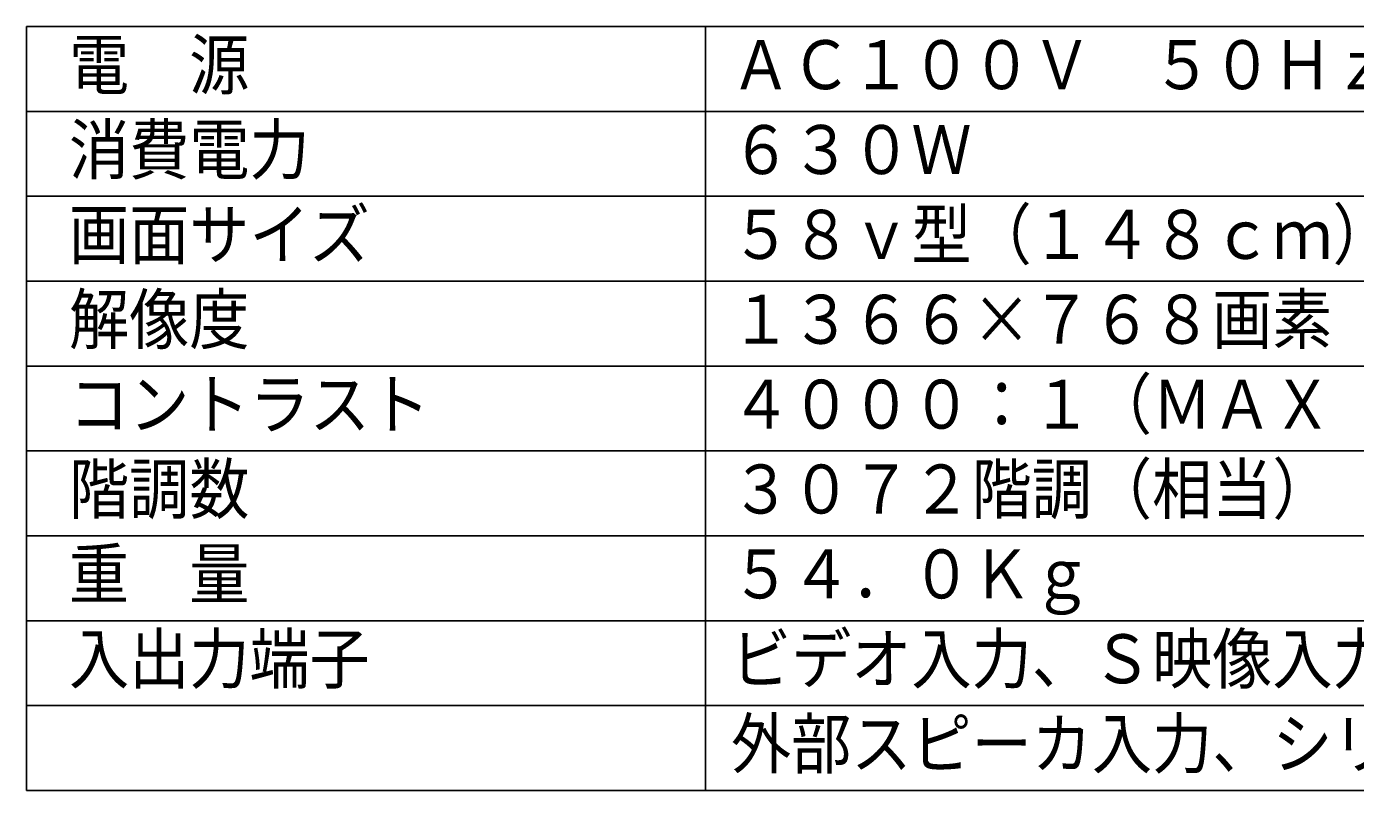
# Model space of a CAD drawing. Units: millimetres, scale not verified. Extents: x -63 to 63, y -57 to 57.
# Drawn here: x -62.5 to 15.8, y -56.5 to -11.5 of the extents above; entities that cross this region are included whole.
import ezdxf
from ezdxf.enums import TextEntityAlignment as Align

# ---------------------------------------------------------------- set-up
doc = ezdxf.new("R2010")
doc.units = ezdxf.units.MM
doc.header["$LTSCALE"] = 0.190236
doc.layers.add('0-1_MOJI1', color=2, linetype='Continuous')
doc.layers.add('0-2_WAKU', color=1, linetype='Continuous')
doc.styles.add('ＭＳ ゴシック', font='')
doc.styles.get('ＭＳ ゴシック').set_extended_font_data('MS Gothic')

msp = doc.modelspace()

# ---------------------------------------------------------------- linework, layer by layer
at = {"layer": '0-2_WAKU', "color": 4}
for p, q in [((-62.5001, -11.5), (62.5001, -11.5)), ((-62.5001, -11.5), (-62.5001, -56.5001)), ((-22.5, -11.5), (-22.5, -56.5001)), ((62.5001, -56.5001), (-62.5001, -56.5001))]:
    msp.add_line(p, q, dxfattribs=at)
at = {"layer": '0-2_WAKU'}
for p, q in [((-62.5001, -16.5), (62.5001, -16.5)), ((-62.5001, -21.5), (62.5001, -21.5)), ((-62.5001, -26.5), (62.5001, -26.5)), ((-62.5001, -31.5001), (62.5001, -31.5001)), ((-62.5001, -36.5001), (62.5001, -36.5001)), ((-62.5001, -41.5001), (62.5001, -41.5001)), ((-62.5001, -46.5001), (62.5001, -46.5001)), ((-62.5001, -51.5001), (62.5001, -51.5001))]:
    msp.add_line(p, q, dxfattribs=at)

# ---------------------------------------------------------------- texts
at = {"layer": '0-1_MOJI1', "style": 'ＭＳ ゴシック', "width": 0.9}
for s, p in [('電  源', (-60.0001, -16.0551)), ('ＡＣ１００Ｖ\u3000５０Ｈｚ／６０Ｈｚ', (-21, -16.0551)), ('消費電力', (-60.0001, -21.0552)), ('６３０Ｗ', (-21, -21.0552)), ('画面サイズ', (-60.0001, -26.0552)), ('５８ｖ型（１４８ｃｍ）／１６：９', (-21, -26.0552)), ('解像度', (-60.0001, -31.0552)), ('１３６６×７６８画素', (-21, -31.0552)), ('４０００：１（ＭＡＸ\u3000１００００：１）', (-21, -36.0552)), ('コントラスト', (-60.0001, -36.0552)), ('階調数', (-60.0001, -41.0552)), ('３０７２階調（相当）', (-21, -41.0552)), ('重\u3000量', (-60.0001, -46.0552)), ('５４．０Ｋｇ', (-21, -46.0552)), ('入出力端子', (-60.0001, -51.0552)), ('ビデオ入力、Ｓ映像入力、ＰＣ入力', (-21, -51.0552)), ('外部スピーカ入力、シリアル', (-21, -56.0552))]:
    msp.add_text(s, height=2.887, dxfattribs=at).set_placement(p, align=Align.BOTTOM_LEFT)

doc.saveas('drawing.dxf')
